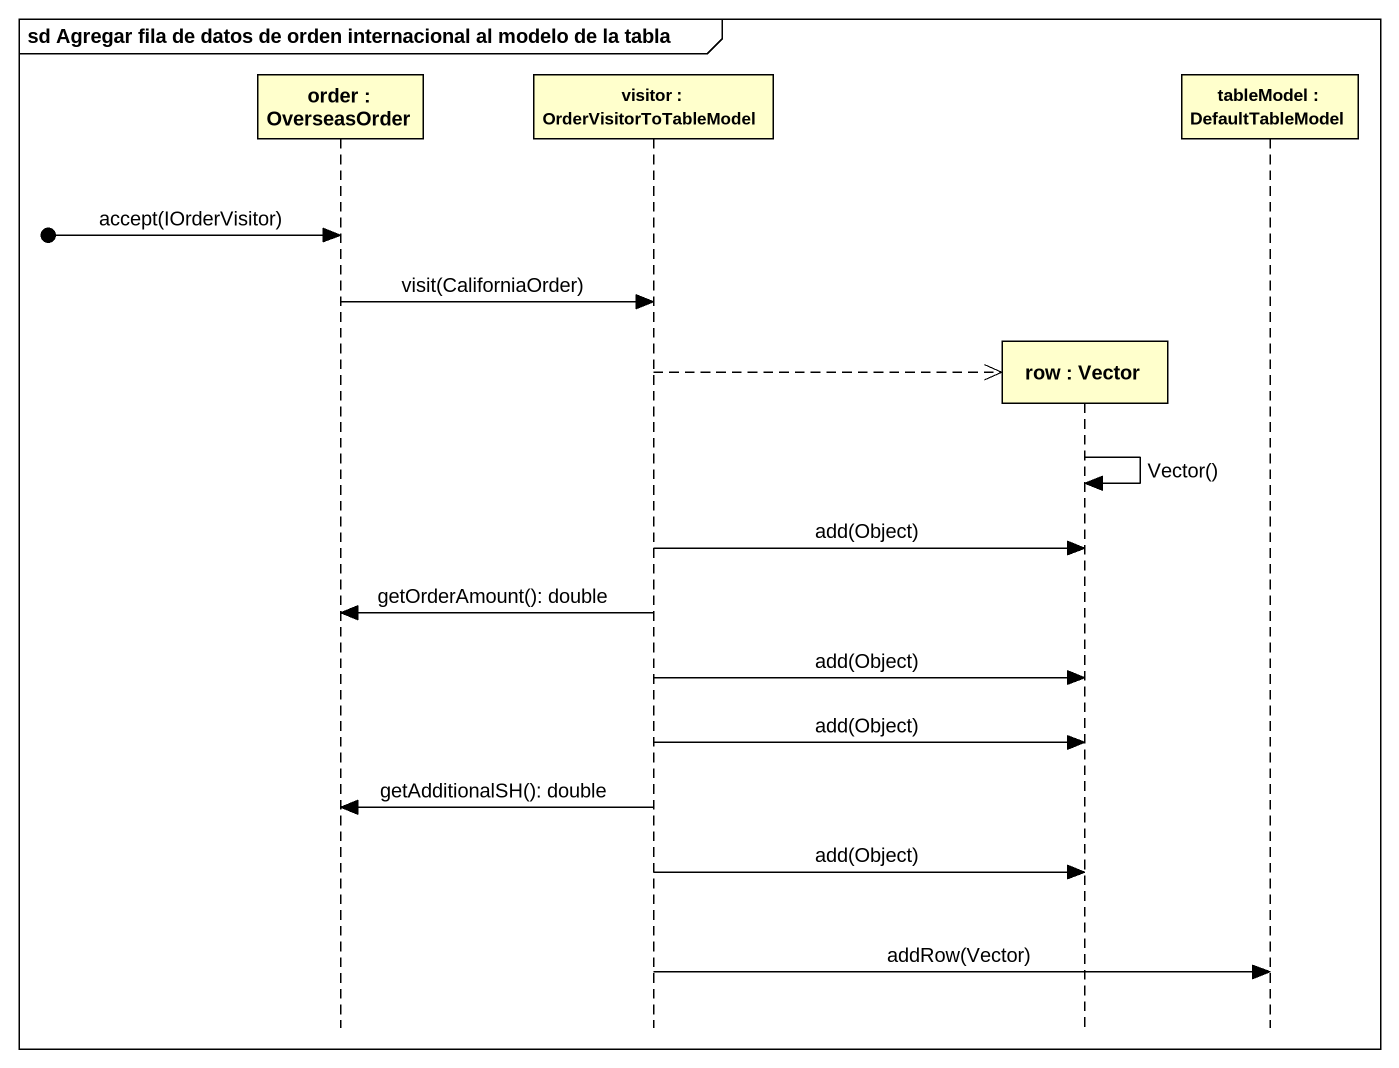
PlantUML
@startuml
mainframe sd Agregar fila de datos de orden internacional al modelo de la tabla
hide footbox
participant "order : OverseasOrder" as order
participant "visitor : OrderVisitorToTableModel" as visitor
participant "row : Vector" as row
participant "tableModel : DefaultTableModel" as tableModel

[o-> order : accept(IOrderVisitor)
order -> visitor : visit(CaliforniaOrder)
visitor -->> row **
row -> row : Vector()
visitor -> row : add(Object)
visitor -> order : getOrderAmount(): double
visitor -> row : add(Object)
visitor -> row : add(Object)
visitor -> order : getAdditionalSH(): double
visitor -> row : add(Object)
visitor -> tableModel : addRow(Vector)
@enduml
